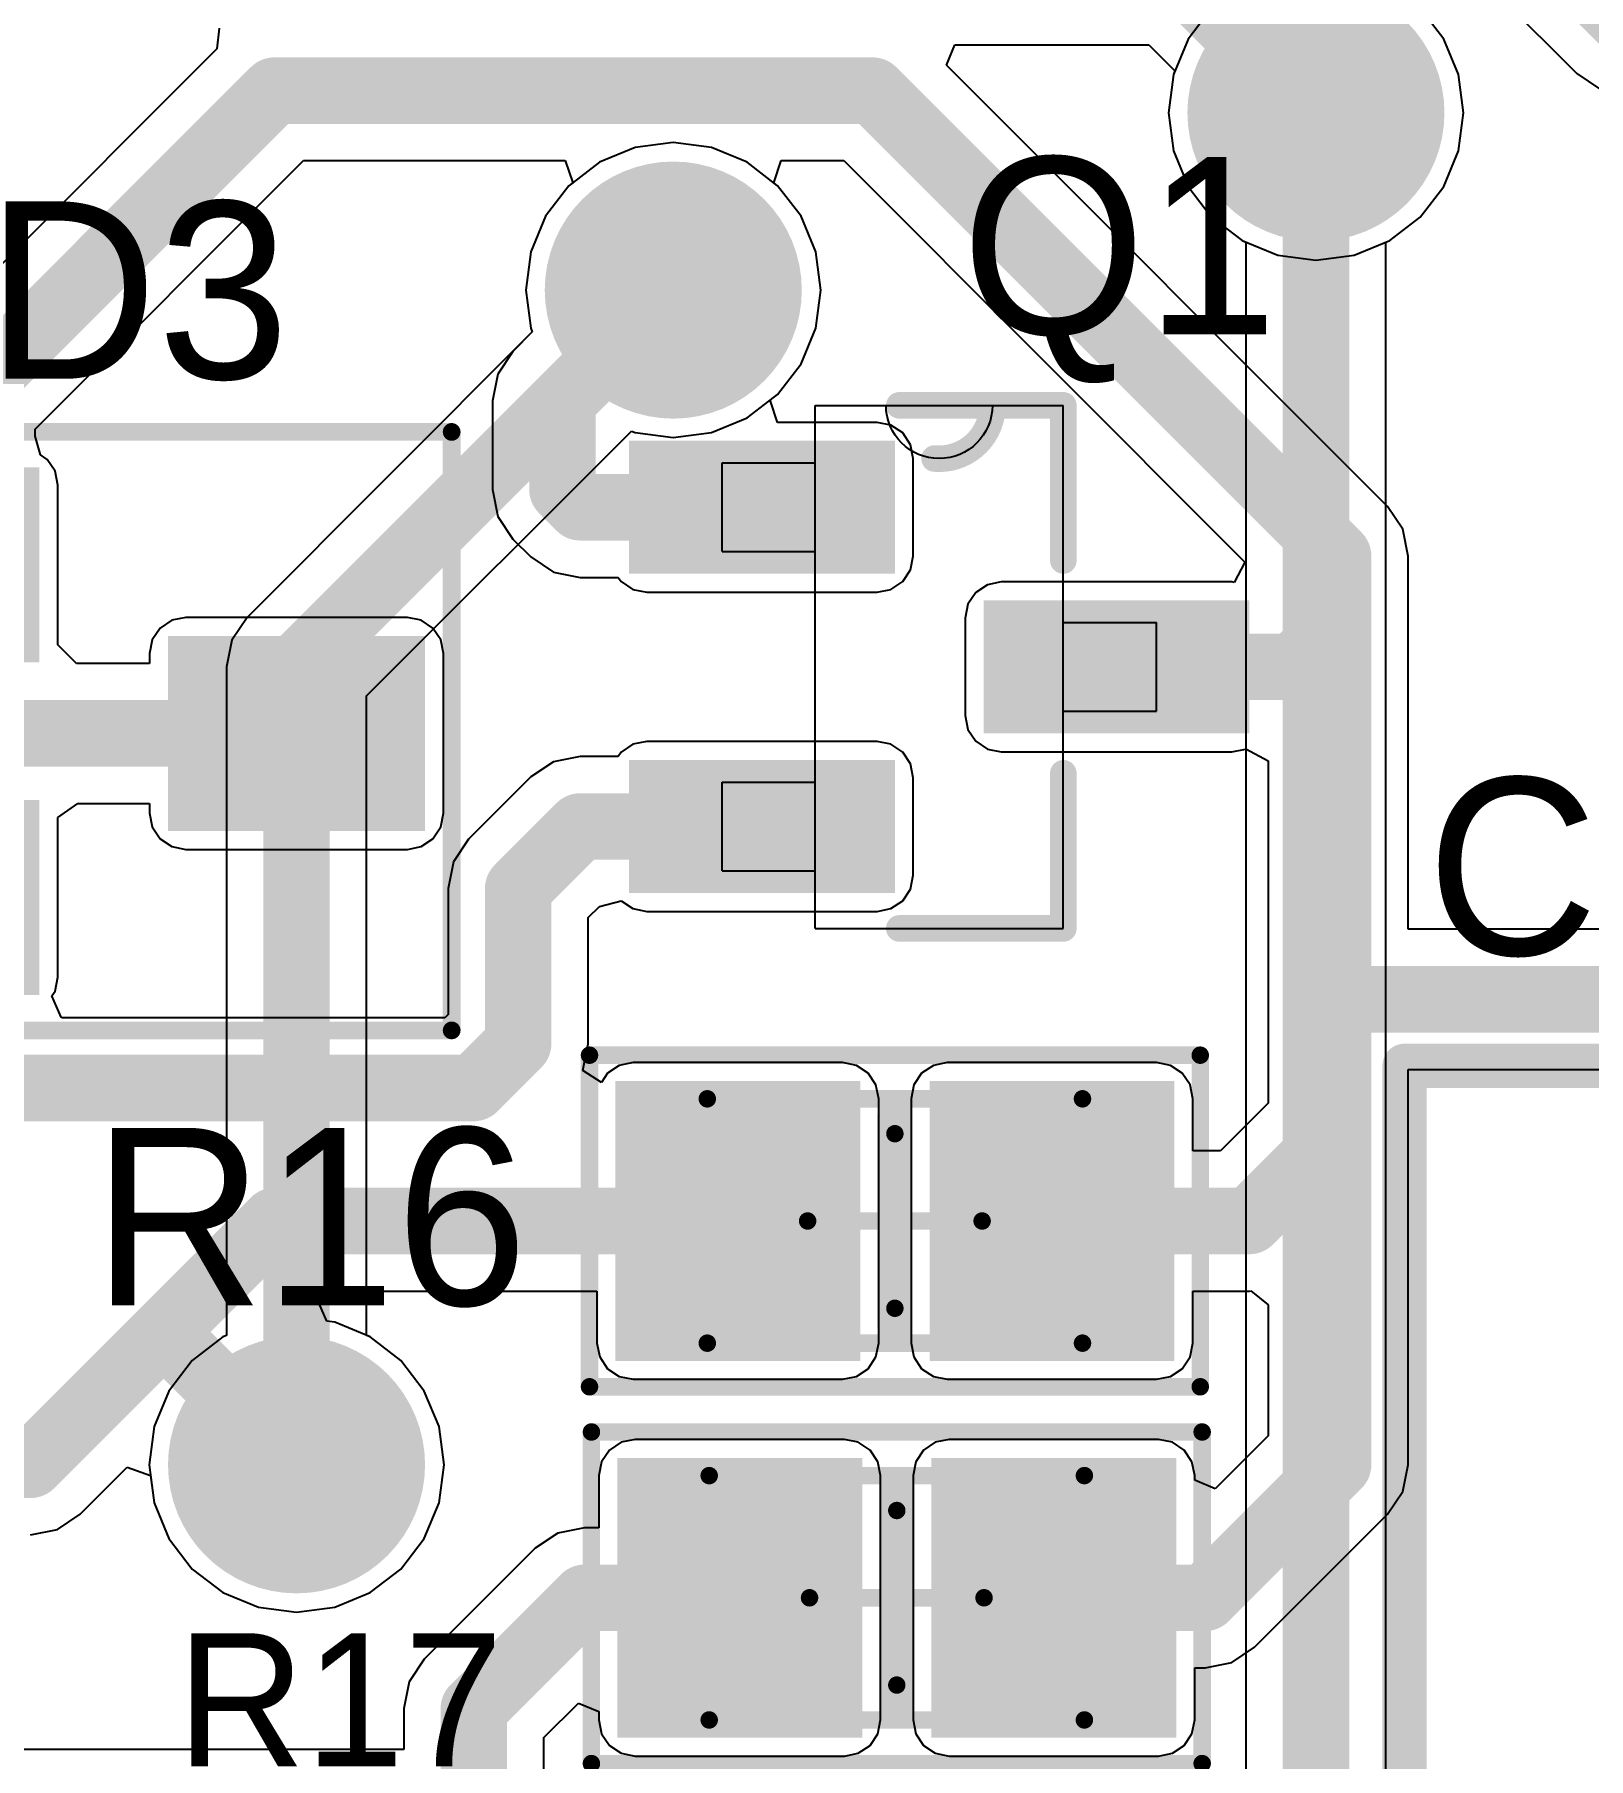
# Model space of a CAD drawing. Header units: millimetres. Extents: x 0.11 to 2.34, y 0.1 to 2.58.
# Drawn here: x 1.5409 to 1.8915, y 1.2787 to 1.6677 of the extents above; entities that cross this region are included whole.
import ezdxf

# ---------------------------------------------------------------- set-up
doc = ezdxf.new("R2010")
doc.units = ezdxf.units.MM
doc.header["$MEASUREMENT"] = 0
for name, color, linetype in [('BottomLayer', 5, 'Continuous'), ('BottomSolder', 6, 'Continuous'), ('Mechanical13', 56, 'Continuous'), ('Mechanical15', 56, 'Continuous'), ('MultiLayer', 9, 'Continuous'), ('TopLayer', 1, 'Continuous'), ('TopOverlay', 2, 'Continuous'), ('TopPaste', 8, 'Continuous'), ('TopSolder', 216, 'Continuous'), ('ViaHoleLayer', 16, 'Continuous')]:
    doc.layers.add(name, color=color, linetype=linetype)

# ---------------------------------------------------------------- blocks, each defined once
blk = doc.blocks.new('SOT23_DUODIODE_6')
at = {"layer": 'TopLayer'}
for points in [[(-0.018, 0.018), (-0.018, -0.018), (0.018, 0.018), (0.018, -0.018)], [(0.055, -0.02), (0.055, -0.056), (0.105, -0.02), (0.105, -0.056)], [(-0.018, -0.057), (-0.018, -0.093), (0.018, -0.057), (0.018, -0.093)]]:
    blk.add_solid(points, dxfattribs=at)
at = {"layer": 'TopOverlay'}
for points, const_width in [([(-0.01, 0.045, 1), (-0.02, 0.045, 1)], 0.01), ([(-0.0225, 0.045, 1), (-0.0175, 0.045, 1)], 0.005), ([(-0.0125, 0.045, 1), (-0.0075, 0.045, 1)], 0.005), ([(-0.031, 0.03, 1), (-0.029, 0.03, 1)], 0.002), ([(-0.031, 0.03, 1), (-0.029, 0.03, 1)], 0.002), ([(0.114, 0.03, 1), (0.116, 0.03, 1)], 0.002), ([(0.114, 0.03, 1), (0.116, 0.03, 1)], 0.002), ([(-0.031, -0.105, 1), (-0.029, -0.105, 1)], 0.002), ([(-0.031, -0.105, 1), (-0.029, -0.105, 1)], 0.002), ([(0.114, -0.105, 1), (0.116, -0.105, 1)], 0.002), ([(0.114, -0.105, 1), (0.116, -0.105, 1)], 0.002)]:
    blk.add_lwpolyline(points, format="xyb", close=True, dxfattribs=dict(at, const_width=const_width))
at = {"layer": 'TopOverlay', "const_width": 0.004}
for points in [[(-0.03, 0.03), (-0.03, -0.105)], [(-0.03, 0.03), (0.115, 0.03)], [(0.115, -0.105), (0.115, 0.03)], [(-0.03, -0.105), (0.115, -0.105)]]:
    blk.add_lwpolyline(points, dxfattribs=at)
at = {"layer": 'TopPaste'}
for points in [[(-0.018, 0.018), (-0.018, -0.018), (0.018, 0.018), (0.018, -0.018)], [(0.055, -0.02), (0.055, -0.056), (0.105, -0.02), (0.105, -0.056)], [(-0.018, -0.057), (-0.018, -0.093), (0.018, -0.057), (0.018, -0.093)]]:
    blk.add_solid(points, dxfattribs=at)
at = {"layer": 'TopSolder'}
for points in [[(-0.022, 0.022), (-0.022, -0.022), (0.022, 0.022), (0.022, -0.022)], [(0.051, -0.016), (0.051, -0.06), (0.109, -0.016), (0.109, -0.06)], [(-0.022, -0.053), (-0.022, -0.097), (0.022, -0.053), (0.022, -0.097)]]:
    blk.add_solid(points, dxfattribs=at)
blk = doc.blocks.new('SCMR22H155PSBB0_17')
at = {"layer": 'TopOverlay', "const_width": 0.01}
for points in [[(-0.16, -0.215), (-0.16, 0.215)], [(0.6, -0.215), (-0.16, -0.215)]]:
    blk.add_lwpolyline(points, dxfattribs=at)
at = {"layer": 'TopOverlay', "const_width": 0.005}
blk.add_lwpolyline([(-0.1625, -0.215, 1), (-0.1575, -0.215, 1)], format="xyb", close=True, dxfattribs=at)
blk.add_lwpolyline([(-0.1625, -0.215, 1), (-0.1575, -0.215, 1)], format="xyb", close=True, dxfattribs=at)
blk = doc.blocks.new('PMV35EPER_26')
at = {"layer": 'Mechanical13'}
for points in [[(-0.028, 0.046), (-0.028, 0.059)], [(-0.028, 0.059), (-0.012, 0.059)], [(-0.028, 0.046), (-0.028, 0.059)], [(-0.028, 0.059), (-0.012, 0.059)], [(-0.012, 0.059), (0.012, 0.059)], [(-0.012, 0.059), (0.012, 0.059)], [(0.012, 0.059), (0.028, 0.059)], [(0.012, 0.059), (0.028, 0.059)], [(0.028, 0.01), (0.028, 0.059)], [(0.028, 0.01), (0.028, 0.059)], [(-0.049, 0.026), (-0.049, 0.046)], [(-0.049, 0.046), (-0.028, 0.046)], [(-0.049, 0.026), (-0.049, 0.046)], [(-0.049, 0.046), (-0.028, 0.046)], [(-0.028, 0.026), (-0.028, 0.046)], [(-0.028, 0.026), (-0.028, 0.046)], [(-0.049, 0.026), (-0.028, 0.026)], [(-0.049, 0.026), (-0.028, 0.026)], [(-0.028, -0.026), (-0.028, 0.026)], [(-0.028, -0.026), (-0.028, 0.026)], [(0.028, 0.01), (0.049, 0.01)], [(0.028, -0.01), (0.028, 0.01)], [(0.028, 0.01), (0.049, 0.01)], [(0.028, -0.01), (0.028, 0.01)], [(0.049, -0.01), (0.049, 0.01)], [(0.049, -0.01), (0.049, 0.01)], [(0.028, -0.01), (0.049, -0.01)], [(0.028, -0.059), (0.028, -0.01)], [(0.028, -0.01), (0.049, -0.01)], [(0.028, -0.059), (0.028, -0.01)], [(-0.049, -0.046), (-0.049, -0.026)], [(-0.049, -0.026), (-0.028, -0.026)], [(-0.049, -0.046), (-0.049, -0.026)], [(-0.049, -0.026), (-0.028, -0.026)], [(-0.028, -0.046), (-0.028, -0.026)], [(-0.028, -0.046), (-0.028, -0.026)], [(-0.049, -0.046), (-0.028, -0.046)], [(-0.049, -0.046), (-0.028, -0.046)], [(-0.028, -0.059), (-0.028, -0.046)], [(-0.028, -0.059), (-0.028, -0.046)], [(-0.028, -0.059), (0.028, -0.059)], [(-0.028, -0.059), (0.028, -0.059)]]:
    blk.add_lwpolyline(points, dxfattribs=at)
for points in [[(-0.028, 0.059, 1), (-0.028, 0.059, 1)], [(-0.028, 0.059, 1), (-0.028, 0.059, 1)], [(-0.028, 0.059, 1), (-0.028, 0.059, 1)], [(-0.028, 0.059, 1), (-0.028, 0.059, 1)], [(-0.012, 0.059, 1), (-0.012, 0.059, 1)], [(-0.012, 0.059, 1), (-0.012, 0.059, 1)], [(-0.012, 0.059, 1), (-0.012, 0.059, 1)], [(-0.012, 0.059, 1), (-0.012, 0.059, 1)], [(-0.012, 0.059, 1), (-0.012, 0.059, 1)], [(-0.012, 0.059, 1), (-0.012, 0.059, 1)], [(0.012, 0.059, 1), (0.012, 0.059, 1)], [(0.012, 0.059, 1), (0.012, 0.059, 1)], [(0.012, 0.059, 1), (0.012, 0.059, 1)], [(0.012, 0.059, 1), (0.012, 0.059, 1)], [(0.012, 0.059, 1), (0.012, 0.059, 1)], [(0.012, 0.059, 1), (0.012, 0.059, 1)], [(0.028, 0.059, 1), (0.028, 0.059, 1)], [(0.028, 0.059, 1), (0.028, 0.059, 1)], [(0.028, 0.059, 1), (0.028, 0.059, 1)], [(0.028, 0.059, 1), (0.028, 0.059, 1)], [(-0.049, 0.046, 1), (-0.049, 0.046, 1)], [(-0.049, 0.046, 1), (-0.049, 0.046, 1)], [(-0.049, 0.046, 1), (-0.049, 0.046, 1)], [(-0.049, 0.046, 1), (-0.049, 0.046, 1)], [(-0.028, 0.046, 1), (-0.028, 0.046, 1)], [(-0.028, 0.046, 1), (-0.028, 0.046, 1)], [(-0.028, 0.046, 1), (-0.028, 0.046, 1)], [(-0.028, 0.046, 1), (-0.028, 0.046, 1)], [(-0.028, 0.046, 1), (-0.028, 0.046, 1)], [(-0.028, 0.046, 1), (-0.028, 0.046, 1)], [(-0.049, 0.026, 1), (-0.049, 0.026, 1)], [(-0.049, 0.026, 1), (-0.049, 0.026, 1)], [(-0.049, 0.026, 1), (-0.049, 0.026, 1)], [(-0.049, 0.026, 1), (-0.049, 0.026, 1)], [(-0.028, 0.026, 1), (-0.028, 0.026, 1)], [(-0.028, 0.026, 1), (-0.028, 0.026, 1)], [(-0.028, 0.026, 1), (-0.028, 0.026, 1)], [(-0.028, 0.026, 1), (-0.028, 0.026, 1)], [(-0.028, 0.026, 1), (-0.028, 0.026, 1)], [(-0.028, 0.026, 1), (-0.028, 0.026, 1)], [(0.028, 0.01, 1), (0.028, 0.01, 1)], [(0.028, 0.01, 1), (0.028, 0.01, 1)], [(0.028, 0.01, 1), (0.028, 0.01, 1)], [(0.028, 0.01, 1), (0.028, 0.01, 1)], [(0.028, 0.01, 1), (0.028, 0.01, 1)], [(0.028, 0.01, 1), (0.028, 0.01, 1)], [(0.049, 0.01, 1), (0.049, 0.01, 1)], [(0.049, 0.01, 1), (0.049, 0.01, 1)], [(0.049, 0.01, 1), (0.049, 0.01, 1)], [(0.049, 0.01, 1), (0.049, 0.01, 1)], [(0.028, -0.01, 1), (0.028, -0.01, 1)], [(0.028, -0.01, 1), (0.028, -0.01, 1)], [(0.028, -0.01, 1), (0.028, -0.01, 1)], [(0.028, -0.01, 1), (0.028, -0.01, 1)], [(0.028, -0.01, 1), (0.028, -0.01, 1)], [(0.028, -0.01, 1), (0.028, -0.01, 1)], [(0.049, -0.01, 1), (0.049, -0.01, 1)], [(0.049, -0.01, 1), (0.049, -0.01, 1)], [(0.049, -0.01, 1), (0.049, -0.01, 1)], [(0.049, -0.01, 1), (0.049, -0.01, 1)], [(-0.049, -0.026, 1), (-0.049, -0.026, 1)], [(-0.049, -0.026, 1), (-0.049, -0.026, 1)], [(-0.049, -0.026, 1), (-0.049, -0.026, 1)], [(-0.049, -0.026, 1), (-0.049, -0.026, 1)], [(-0.028, -0.026, 1), (-0.028, -0.026, 1)], [(-0.028, -0.026, 1), (-0.028, -0.026, 1)], [(-0.028, -0.026, 1), (-0.028, -0.026, 1)], [(-0.028, -0.026, 1), (-0.028, -0.026, 1)], [(-0.028, -0.026, 1), (-0.028, -0.026, 1)], [(-0.028, -0.026, 1), (-0.028, -0.026, 1)], [(-0.049, -0.046, 1), (-0.049, -0.046, 1)], [(-0.049, -0.046, 1), (-0.049, -0.046, 1)], [(-0.049, -0.046, 1), (-0.049, -0.046, 1)], [(-0.049, -0.046, 1), (-0.049, -0.046, 1)], [(-0.028, -0.046, 1), (-0.028, -0.046, 1)], [(-0.028, -0.046, 1), (-0.028, -0.046, 1)], [(-0.028, -0.046, 1), (-0.028, -0.046, 1)], [(-0.028, -0.046, 1), (-0.028, -0.046, 1)], [(-0.028, -0.046, 1), (-0.028, -0.046, 1)], [(-0.028, -0.046, 1), (-0.028, -0.046, 1)], [(-0.028, -0.059, 1), (-0.028, -0.059, 1)], [(-0.028, -0.059, 1), (-0.028, -0.059, 1)], [(-0.028, -0.059, 1), (-0.028, -0.059, 1)], [(-0.028, -0.059, 1), (-0.028, -0.059, 1)], [(0.028, -0.059, 1), (0.028, -0.059, 1)], [(0.028, -0.059, 1), (0.028, -0.059, 1)], [(0.028, -0.059, 1), (0.028, -0.059, 1)], [(0.028, -0.059, 1), (0.028, -0.059, 1)]]:
    blk.add_lwpolyline(points, format="xyb", close=True, dxfattribs=at)
blk.add_lwpolyline([(0.012, 0.059, -1), (-0.012, 0.059)], format="xyb", dxfattribs=at)
blk.add_lwpolyline([(0.012, 0.059, -1), (-0.012, 0.059)], format="xyb", dxfattribs=at)
at = {"layer": 'TopLayer'}
for points in [[(-0.066, 0.025), (-0.014, 0.025), (-0.066, 0.047), (-0.014, 0.047)], [(0.014, -0.011), (0.066, -0.011), (0.014, 0.011), (0.066, 0.011)], [(-0.066, -0.047), (-0.014, -0.047), (-0.066, -0.025), (-0.014, -0.025)]]:
    blk.add_solid(points, dxfattribs=at)
at = {"layer": 'TopOverlay', "const_width": 0.006}
for points in [[(-0.009, 0.059), (0.012, 0.059)], [(0.012, 0.059), (0.028, 0.059)], [(0.028, 0.024), (0.028, 0.059)], [(0.028, -0.059), (0.028, -0.024)], [(-0.009, -0.059), (0.028, -0.059)]]:
    blk.add_lwpolyline(points, dxfattribs=at)
at = {"layer": 'TopOverlay', "const_width": 0.003}
for points in [[(-0.0105, 0.059, 1), (-0.0075, 0.059, 1)], [(0.0105, 0.059, 1), (0.0135, 0.059, 1)], [(0.0105, 0.059, 1), (0.0135, 0.059, 1)], [(0.0105, 0.05896, 1), (0.0135, 0.05896, 1)], [(0.0265, 0.059, 1), (0.0295, 0.059, 1)], [(0.0265, 0.059, 1), (0.0295, 0.059, 1)], [(-0.00254, 0.047, 1), (0.00046, 0.047, 1)], [(0.0265, 0.024, 1), (0.0295, 0.024, 1)], [(0.0265, -0.024, 1), (0.0295, -0.024, 1)], [(-0.0105, -0.059, 1), (-0.0075, -0.059, 1)], [(0.0265, -0.059, 1), (0.0295, -0.059, 1)], [(0.0265, -0.059, 1), (0.0295, -0.059, 1)]]:
    blk.add_lwpolyline(points, format="xyb", close=True, dxfattribs=at)
at = {"layer": 'TopOverlay', "const_width": 0.006}
blk.add_lwpolyline([(0.012, 0.05896, -0.440011), (-0.00104, 0.047)], format="xyb", dxfattribs=at)
at = {"layer": 'TopPaste'}
for points in [[(-0.066, 0.025), (-0.014, 0.025), (-0.066, 0.047), (-0.014, 0.047)], [(0.014, -0.011), (0.066, -0.011), (0.014, 0.011), (0.066, 0.011)], [(-0.066, -0.047), (-0.014, -0.047), (-0.066, -0.025), (-0.014, -0.025)]]:
    blk.add_solid(points, dxfattribs=at)
at = {"layer": 'TopSolder'}
for points in [[(-0.07, 0.021), (-0.01, 0.021), (-0.07, 0.051), (-0.01, 0.051)], [(0.01, -0.015), (0.07, -0.015), (0.01, 0.015), (0.07, 0.015)], [(-0.07, -0.051), (-0.01, -0.051), (-0.07, -0.021), (-0.01, -0.021)]]:
    blk.add_solid(points, dxfattribs=at)
blk = doc.blocks.new('6_0805_N_33')
at = {"layer": 'Mechanical13', "const_width": 0.00394}
for points in [[(-0.04232, -0.02756), (-0.04232, 0.02756)], [(-0.04232, 0.02756), (0.04232, 0.02756)], [(0.04232, -0.02756), (0.04232, 0.02756)], [(-0.04232, -0.02756), (0.04232, -0.02756)]]:
    blk.add_lwpolyline(points, dxfattribs=at)
at = {"layer": 'Mechanical13', "const_width": 0.00197}
for points in [[(-0.04331, 0.02756, 1), (-0.04134, 0.02756, 1)], [(-0.04331, 0.02756, 1), (-0.04134, 0.02756, 1)], [(0.04134, 0.02756, 1), (0.04331, 0.02756, 1)], [(0.04134, 0.02756, 1), (0.04331, 0.02756, 1)], [(-0.04331, -0.02756, 1), (-0.04134, -0.02756, 1)], [(-0.04331, -0.02756, 1), (-0.04134, -0.02756, 1)], [(0.04134, -0.02756, 1), (0.04331, -0.02756, 1)], [(0.04134, -0.02756, 1), (0.04331, -0.02756, 1)]]:
    blk.add_lwpolyline(points, format="xyb", close=True, dxfattribs=at)
at = {"layer": 'Mechanical15', "const_width": 0.00394}
for points in [[(-0.0689, -0.0374), (-0.0689, 0.0374)], [(-0.0689, 0.0374), (0.0689, 0.0374)], [(0.0689, -0.0374), (0.0689, 0.0374)], [(0, -0.01969), (0, 0.01969)], [(-0.01969, 0), (0.01969, 0)], [(-0.0689, -0.0374), (0.0689, -0.0374)]]:
    blk.add_lwpolyline(points, dxfattribs=at)
at = {"layer": 'Mechanical15', "const_width": 0.00197}
for points in [[(-0.06988, 0.0374, 1), (-0.06791, 0.0374, 1)], [(-0.06988, 0.0374, 1), (-0.06791, 0.0374, 1)], [(0.06791, 0.0374, 1), (0.06988, 0.0374, 1)], [(0.06791, 0.0374, 1), (0.06988, 0.0374, 1)], [(-0.00098, 0.01969, 1), (0.00098, 0.01969, 1)], [(-0.02067, 0, 1), (-0.0187, 0, 1)], [(0.0187, 0, 1), (0.02067, 0, 1)], [(-0.00098, -0.01969, 1), (0.00098, -0.01969, 1)], [(-0.06988, -0.0374, 1), (-0.06791, -0.0374, 1)], [(-0.06988, -0.0374, 1), (-0.06791, -0.0374, 1)], [(0.06791, -0.0374, 1), (0.06988, -0.0374, 1)], [(0.06791, -0.0374, 1), (0.06988, -0.0374, 1)]]:
    blk.add_lwpolyline(points, format="xyb", close=True, dxfattribs=at)
at = {"layer": 'TopLayer'}
for points in [[(-0.01181, -0.02756), (-0.01181, 0.02756), (-0.05906, -0.02756), (-0.05906, 0.02756)], [(0.05906, -0.02756), (0.05906, 0.02756), (0.01181, -0.02756), (0.01181, 0.02756)]]:
    blk.add_solid(points, dxfattribs=at)
at = {"layer": 'TopOverlay', "const_width": 0.00787}
blk.add_lwpolyline([(0, -0.02362), (0, 0.02362)], dxfattribs=at)
at = {"layer": 'TopOverlay', "const_width": 0.00394}
for points in [[(-0.00197, 0.02362, 1), (0.00197, 0.02362, 1)], [(-0.00197, -0.02362, 1), (0.00197, -0.02362, 1)]]:
    blk.add_lwpolyline(points, format="xyb", close=True, dxfattribs=at)
at = {"layer": 'TopPaste'}
for points in [[(-0.01181, -0.02756), (-0.01181, 0.02756), (-0.05906, -0.02756), (-0.05906, 0.02756)], [(0.05906, -0.02756), (0.05906, 0.02756), (0.01181, -0.02756), (0.01181, 0.02756)]]:
    blk.add_solid(points, dxfattribs=at)
at = {"layer": 'TopSolder'}
for points in [[(-0.00781, -0.03156), (-0.00781, 0.03156), (-0.06305, -0.03156), (-0.06305, 0.03156)], [(0.06306, -0.03156), (0.06306, 0.03156), (0.00781, -0.03156), (0.00781, 0.03156)]]:
    blk.add_solid(points, dxfattribs=at)
blk = doc.blocks.new('6_0805_N_34')
at = {"layer": 'Mechanical13', "const_width": 0.00394}
for points in [[(-0.04232, 0.02756), (-0.04232, -0.02756)], [(0.04232, 0.02756), (-0.04232, 0.02756)], [(0.04232, 0.02756), (0.04232, -0.02756)], [(0.04232, -0.02756), (-0.04232, -0.02756)]]:
    blk.add_lwpolyline(points, dxfattribs=at)
at = {"layer": 'Mechanical13', "const_width": 0.00197}
for points in [[(-0.04331, 0.02756, 1), (-0.04134, 0.02756, 1)], [(-0.04331, 0.02756, 1), (-0.04134, 0.02756, 1)], [(0.04134, 0.02756, 1), (0.04331, 0.02756, 1)], [(0.04134, 0.02756, 1), (0.04331, 0.02756, 1)], [(-0.04331, -0.02756, 1), (-0.04134, -0.02756, 1)], [(-0.04331, -0.02756, 1), (-0.04134, -0.02756, 1)], [(0.04134, -0.02756, 1), (0.04331, -0.02756, 1)], [(0.04134, -0.02756, 1), (0.04331, -0.02756, 1)]]:
    blk.add_lwpolyline(points, format="xyb", close=True, dxfattribs=at)
at = {"layer": 'Mechanical15', "const_width": 0.00394}
for points in [[(-0.0689, 0.0374), (-0.0689, -0.0374)], [(0.0689, 0.0374), (-0.0689, 0.0374)], [(0.0689, 0.0374), (0.0689, -0.0374)], [(0, 0.01969), (0, -0.01969)], [(0.01969, 0), (-0.01969, 0)], [(0.0689, -0.0374), (-0.0689, -0.0374)]]:
    blk.add_lwpolyline(points, dxfattribs=at)
at = {"layer": 'Mechanical15', "const_width": 0.00197}
for points in [[(-0.06988, 0.0374, 1), (-0.06791, 0.0374, 1)], [(-0.06988, 0.0374, 1), (-0.06791, 0.0374, 1)], [(0.06791, 0.0374, 1), (0.06988, 0.0374, 1)], [(0.06791, 0.0374, 1), (0.06988, 0.0374, 1)], [(-0.00098, 0.01969, 1), (0.00098, 0.01969, 1)], [(-0.02067, 0, 1), (-0.0187, 0, 1)], [(0.0187, 0, 1), (0.02067, 0, 1)], [(-0.00098, -0.01969, 1), (0.00098, -0.01969, 1)], [(-0.06988, -0.0374, 1), (-0.06791, -0.0374, 1)], [(-0.06988, -0.0374, 1), (-0.06791, -0.0374, 1)], [(0.06791, -0.0374, 1), (0.06988, -0.0374, 1)], [(0.06791, -0.0374, 1), (0.06988, -0.0374, 1)]]:
    blk.add_lwpolyline(points, format="xyb", close=True, dxfattribs=at)
at = {"layer": 'TopLayer'}
for points in [[(-0.01181, -0.02756), (-0.01181, 0.02756), (-0.05906, -0.02756), (-0.05906, 0.02756)], [(0.05906, -0.02756), (0.05906, 0.02756), (0.01181, -0.02756), (0.01181, 0.02756)]]:
    blk.add_solid(points, dxfattribs=at)
at = {"layer": 'TopOverlay', "const_width": 0.00787}
blk.add_lwpolyline([(0, 0.02362), (0, -0.02362)], dxfattribs=at)
at = {"layer": 'TopOverlay', "const_width": 0.00394}
for points in [[(-0.00197, 0.02362, 1), (0.00197, 0.02362, 1)], [(-0.00197, -0.02362, 1), (0.00197, -0.02362, 1)]]:
    blk.add_lwpolyline(points, format="xyb", close=True, dxfattribs=at)
at = {"layer": 'TopPaste'}
for points in [[(-0.01181, -0.02756), (-0.01181, 0.02756), (-0.05906, -0.02756), (-0.05906, 0.02756)], [(0.05906, -0.02756), (0.05906, 0.02756), (0.01181, -0.02756), (0.01181, 0.02756)]]:
    blk.add_solid(points, dxfattribs=at)
at = {"layer": 'TopSolder'}
for points in [[(-0.00781, -0.03156), (-0.00781, 0.03156), (-0.06305, -0.03156), (-0.06305, 0.03156)], [(0.06306, -0.03156), (0.06306, 0.03156), (0.00781, -0.03156), (0.00781, 0.03156)]]:
    blk.add_solid(points, dxfattribs=at)

msp = doc.modelspace()

# ---------------------------------------------------------------- linework, layer by layer
at = {"layer": 'BottomLayer'}
for p, q in [((1.80646, 1.67354), (1.80117, 1.66664)), ((1.85883, 1.66664), (1.85354, 1.67354)), ((1.80117, 1.66664), (1.79785, 1.65861)), ((1.86215, 1.65861), (1.85883, 1.66664)), ((1.79785, 1.65861), (1.79672, 1.65)), ((1.86328, 1.65), (1.86215, 1.65861)), ((1.79672, 1.65), (1.79785, 1.64139)), ((1.86215, 1.64139), (1.86328, 1.65)), ((1.67639, 1.64215), (1.66836, 1.63883)), ((1.685, 1.64328), (1.67639, 1.64215)), ((1.69361, 1.64215), (1.685, 1.64328)), ((1.70164, 1.63883), (1.69361, 1.64215)), ((1.79785, 1.64139), (1.80117, 1.63336)), ((1.85883, 1.63336), (1.86215, 1.64139)), ((1.66836, 1.63883), (1.66146, 1.63354)), ((1.70854, 1.63354), (1.70164, 1.63883)), ((1.66146, 1.63354), (1.65617, 1.62664)), ((1.71383, 1.62664), (1.70854, 1.63354)), ((1.80117, 1.63336), (1.80646, 1.62646)), ((1.85354, 1.62646), (1.85883, 1.63336)), ((1.65617, 1.62664), (1.65285, 1.61861)), ((1.71715, 1.61861), (1.71383, 1.62664)), ((1.80646, 1.62646), (1.81336, 1.62117)), ((1.84664, 1.62117), (1.85354, 1.62646)), ((1.65285, 1.61861), (1.65172, 1.61)), ((1.71828, 1.61), (1.71715, 1.61861)), ((1.81336, 1.62117), (1.8142, 1.62083)), ((1.8142, 1.62083), (1.8142, 1.18155)), ((1.8458, 1.62083), (1.84664, 1.62117)), ((1.8458, 1.175), (1.8458, 1.62083)), ((1.65172, 1.61), (1.65285, 1.60139)), ((1.71715, 1.60139), (1.71828, 1.61)), ((1.6532, 1.60055), (1.58883, 1.53617)), ((1.65285, 1.60139), (1.6532, 1.60055)), ((1.71383, 1.59336), (1.71715, 1.60139)), ((1.70854, 1.58646), (1.71383, 1.59336)), ((1.70164, 1.58117), (1.70854, 1.58646)), ((1.69361, 1.57785), (1.70164, 1.58117)), ((1.6158, 1.51845), (1.67555, 1.5782)), ((1.67555, 1.5782), (1.67639, 1.57785)), ((1.67639, 1.57785), (1.685, 1.57672)), ((1.685, 1.57672), (1.69361, 1.57785)), ((1.58883, 1.53617), (1.5854, 1.53105)), ((1.5854, 1.53105), (1.5842, 1.525)), ((1.5842, 1.525), (1.5842, 1.37417)), ((1.6158, 1.37417), (1.6158, 1.51845)), ((1.58336, 1.37383), (1.57646, 1.36854)), ((1.5842, 1.37417), (1.58336, 1.37383)), ((1.61664, 1.37383), (1.6158, 1.37417)), ((1.62354, 1.36854), (1.61664, 1.37383)), ((1.57646, 1.36854), (1.57117, 1.36164)), ((1.62883, 1.36164), (1.62354, 1.36854)), ((1.57117, 1.36164), (1.56785, 1.35361)), ((1.63215, 1.35361), (1.62883, 1.36164)), ((1.56785, 1.35361), (1.56672, 1.345)), ((1.63328, 1.345), (1.63215, 1.35361)), ((1.56672, 1.345), (1.56785, 1.33639)), ((1.63215, 1.33639), (1.63328, 1.345)), ((1.56785, 1.33639), (1.57117, 1.32836)), ((1.62883, 1.32836), (1.63215, 1.33639)), ((1.57117, 1.32836), (1.57646, 1.32146)), ((1.62354, 1.32146), (1.62883, 1.32836)), ((1.57646, 1.32146), (1.58336, 1.31617)), ((1.61664, 1.31617), (1.62354, 1.32146)), ((1.58336, 1.31617), (1.59139, 1.31285)), ((1.60861, 1.31285), (1.61664, 1.31617)), ((1.59139, 1.31285), (1.6, 1.31172)), ((1.6, 1.31172), (1.60861, 1.31285))]:
    msp.add_line(p, q, dxfattribs=at)
for points, const_width in [([(1.8175, 1.65, 1), (1.8425, 1.65, 1)], 0.025), ([(1.82575, 1.6505, 1), (1.83325, 1.6505, 1)], 0.0075), ([(1.82625, 1.65, 1), (1.83375, 1.65, 1)], 0.0075), ([(1.82625, 1.65, 1), (1.83375, 1.65, 1)], 0.0075), ([(1.6725, 1.61, 1), (1.6975, 1.61, 1)], 0.025), ([(1.68125, 1.61, 1), (1.68875, 1.61, 1)], 0.0075), ([(1.59625, 1.525, 1), (1.60375, 1.525, 1)], 0.0075), ([(1.59625, 1.525, 1), (1.60375, 1.525, 1)], 0.0075), ([(1.5875, 1.345, 1), (1.6125, 1.345, 1)], 0.025), ([(1.59625, 1.345, 1), (1.60375, 1.345, 1)], 0.0075)]:
    msp.add_lwpolyline(points, format="xyb", close=True, dxfattribs=dict(at, const_width=const_width))
at = {"layer": 'BottomLayer', "const_width": 0.015}
for points in [[(1.8295, 1.6505), (1.83, 1.65)], [(1.83, 1.175), (1.83, 1.65)], [(1.6, 1.525), (1.685, 1.61)], [(1.6, 1.345), (1.6, 1.525)]]:
    msp.add_lwpolyline(points, dxfattribs=at)
at = {"layer": 'BottomSolder', "const_width": 0.029}
for points in [[(1.8155, 1.65, 1), (1.8445, 1.65, 1)], [(1.6705, 1.61, 1), (1.6995, 1.61, 1)], [(1.5855, 1.345, 1), (1.6145, 1.345, 1)]]:
    msp.add_lwpolyline(points, format="xyb", close=True, dxfattribs=at)
at = {"layer": 'MultiLayer', "const_width": 0.025}
for points in [[(1.8175, 1.65, 1), (1.8425, 1.65, 1)], [(1.6725, 1.61, 1), (1.6975, 1.61, 1)], [(1.5875, 1.345, 1), (1.6125, 1.345, 1)]]:
    msp.add_lwpolyline(points, format="xyb", close=True, dxfattribs=at)
at = {"layer": 'TopLayer'}
for p, q in [((1.85883, 1.66664), (1.85354, 1.67354)), ((1.87183, 1.67583), (1.88883, 1.65883)), ((1.58258, 1.66905), (1.58204, 1.66439)), ((1.74664, 1.66071), (1.74855, 1.66533)), ((1.74855, 1.66533), (1.79232, 1.66533)), ((1.79232, 1.66533), (1.7982, 1.65945)), ((1.86215, 1.65861), (1.85883, 1.66664)), ((1.58204, 1.66439), (1.50883, 1.59117)), ((1.84617, 1.56117), (1.74664, 1.66071)), ((1.79785, 1.65861), (1.79672, 1.65)), ((1.7982, 1.65945), (1.79785, 1.65861)), ((1.86328, 1.65), (1.86215, 1.65861)), ((1.88883, 1.65883), (1.89395, 1.6554)), ((1.79672, 1.65), (1.79785, 1.64139)), ((1.86215, 1.64139), (1.86328, 1.65)), ((1.79785, 1.64139), (1.80117, 1.63336)), ((1.85883, 1.63336), (1.86215, 1.64139)), ((1.54101, 1.57866), (1.60155, 1.6392)), ((1.60155, 1.6392), (1.66063, 1.6392)), ((1.66063, 1.6392), (1.66232, 1.6342)), ((1.70768, 1.6342), (1.70937, 1.6392)), ((1.70937, 1.6392), (1.72345, 1.6392)), ((1.72345, 1.6392), (1.81399, 1.54866)), ((1.66146, 1.63354), (1.65617, 1.62664)), ((1.66232, 1.6342), (1.66146, 1.63354)), ((1.70854, 1.63354), (1.70768, 1.6342)), ((1.71383, 1.62664), (1.70854, 1.63354)), ((1.80117, 1.63336), (1.80646, 1.62646)), ((1.85354, 1.62646), (1.85883, 1.63336)), ((1.65617, 1.62664), (1.65285, 1.61861)), ((1.71715, 1.61861), (1.71383, 1.62664)), ((1.80646, 1.62646), (1.81336, 1.62117)), ((1.84664, 1.62117), (1.85354, 1.62646)), ((1.65285, 1.61861), (1.65172, 1.61)), ((1.71828, 1.61), (1.71715, 1.61861)), ((1.81336, 1.62117), (1.82139, 1.61785)), ((1.83861, 1.61785), (1.84664, 1.62117)), ((1.82139, 1.61785), (1.83, 1.61672)), ((1.83, 1.61672), (1.83861, 1.61785)), ((1.65172, 1.61), (1.65285, 1.60139)), ((1.71715, 1.60139), (1.71828, 1.61)), ((1.6532, 1.60055), (1.64883, 1.59617)), ((1.65285, 1.60139), (1.6532, 1.60055)), ((1.71383, 1.59336), (1.71715, 1.60139)), ((1.64883, 1.59617), (1.6454, 1.59105)), ((1.6454, 1.59105), (1.6442, 1.585)), ((1.70854, 1.58646), (1.71383, 1.59336)), ((1.6442, 1.585), (1.6442, 1.565)), ((1.70683, 1.58516), (1.70854, 1.58646)), ((1.70853, 1.58016), (1.70683, 1.58516)), ((1.731, 1.58016), (1.70853, 1.58016)), ((1.73412, 1.57954), (1.731, 1.58016)), ((1.73677, 1.57777), (1.73412, 1.57954)), ((1.54104, 1.57704), (1.54101, 1.57866)), ((1.54222, 1.5728), (1.54104, 1.57704)), ((1.73854, 1.57512), (1.73677, 1.57777)), ((1.54377, 1.57177), (1.54222, 1.5728)), ((1.54554, 1.56912), (1.54377, 1.57177)), ((1.73916, 1.572), (1.73854, 1.57512)), ((1.73916, 1.55), (1.73916, 1.572)), ((1.54616, 1.566), (1.54554, 1.56912)), ((1.54616, 1.53), (1.54616, 1.566)), ((1.6442, 1.565), (1.6454, 1.55895)), ((1.8496, 1.55605), (1.84617, 1.56117)), ((1.6454, 1.55895), (1.64883, 1.55383)), ((1.8508, 1.55), (1.8496, 1.55605)), ((1.64883, 1.55383), (1.65283, 1.54983)), ((1.65283, 1.54983), (1.65795, 1.5464)), ((1.73854, 1.54688), (1.73916, 1.55)), ((1.81399, 1.54866), (1.81153, 1.54405)), ((1.8508, 1.535), (1.8508, 1.55)), ((1.65795, 1.5464), (1.664, 1.5452)), ((1.664, 1.5452), (1.67259, 1.5452)), ((1.67259, 1.5452), (1.67323, 1.54423)), ((1.67323, 1.54423), (1.67588, 1.54246)), ((1.73412, 1.54246), (1.73677, 1.54423)), ((1.73677, 1.54423), (1.73854, 1.54688)), ((1.759, 1.54416), (1.75588, 1.54354)), ((1.811, 1.54416), (1.759, 1.54416)), ((1.81153, 1.54405), (1.811, 1.54416)), ((1.67588, 1.54246), (1.679, 1.54184)), ((1.679, 1.54184), (1.731, 1.54184)), ((1.731, 1.54184), (1.73412, 1.54246)), ((1.75323, 1.54177), (1.75146, 1.53912)), ((1.75588, 1.54354), (1.75323, 1.54177)), ((1.75146, 1.53912), (1.75084, 1.536)), ((1.56923, 1.53377), (1.56746, 1.53112)), ((1.57188, 1.53554), (1.56923, 1.53377)), ((1.575, 1.53616), (1.57188, 1.53554)), ((1.625, 1.53616), (1.575, 1.53616)), ((1.62812, 1.53554), (1.625, 1.53616)), ((1.63077, 1.53377), (1.62812, 1.53554)), ((1.63254, 1.53112), (1.63077, 1.53377)), ((1.75084, 1.536), (1.75084, 1.514)), ((1.8508, 1.4658), (1.8508, 1.535)), ((1.55037, 1.5258), (1.54616, 1.53)), ((1.56746, 1.53112), (1.56684, 1.528)), ((1.63316, 1.528), (1.63254, 1.53112)), ((1.56684, 1.5258), (1.55037, 1.5258)), ((1.56684, 1.528), (1.56684, 1.5258)), ((1.63316, 1.492), (1.63316, 1.528)), ((1.75084, 1.514), (1.75146, 1.51088)), ((1.75146, 1.51088), (1.75323, 1.50823)), ((1.67323, 1.50577), (1.67259, 1.5048)), ((1.67588, 1.50754), (1.67323, 1.50577)), ((1.679, 1.50816), (1.67588, 1.50754)), ((1.731, 1.50816), (1.679, 1.50816)), ((1.73412, 1.50754), (1.731, 1.50816)), ((1.73677, 1.50577), (1.73412, 1.50754)), ((1.73854, 1.50312), (1.73677, 1.50577)), ((1.75323, 1.50823), (1.75588, 1.50646)), ((1.75588, 1.50646), (1.759, 1.50584)), ((1.759, 1.50584), (1.811, 1.50584)), ((1.811, 1.50584), (1.81412, 1.50646)), ((1.81412, 1.50646), (1.8142, 1.50651)), ((1.8142, 1.50651), (1.8192, 1.50384)), ((1.65795, 1.5036), (1.65283, 1.50017)), ((1.664, 1.5048), (1.65795, 1.5036)), ((1.67259, 1.5048), (1.664, 1.5048)), ((1.73916, 1.5), (1.73854, 1.50312)), ((1.8192, 1.50384), (1.8192, 1.45)), ((1.65283, 1.50017), (1.63883, 1.48617)), ((1.73916, 1.478), (1.73916, 1.5)), ((1.54616, 1.491), (1.55062, 1.4942)), ((1.55062, 1.4942), (1.56684, 1.4942)), ((1.56684, 1.4942), (1.56684, 1.492)), ((1.54616, 1.455), (1.54616, 1.491)), ((1.56684, 1.492), (1.56746, 1.48888)), ((1.63254, 1.48888), (1.63316, 1.492)), ((1.56746, 1.48888), (1.56923, 1.48623)), ((1.56923, 1.48623), (1.57188, 1.48446)), ((1.62812, 1.48446), (1.63077, 1.48623)), ((1.63077, 1.48623), (1.63254, 1.48888)), ((1.63883, 1.48617), (1.6354, 1.48105)), ((1.57188, 1.48446), (1.575, 1.48384)), ((1.575, 1.48384), (1.625, 1.48384)), ((1.625, 1.48384), (1.62812, 1.48446)), ((1.6354, 1.48105), (1.6342, 1.475)), ((1.73854, 1.47488), (1.73916, 1.478)), ((1.6342, 1.475), (1.6342, 1.44655)), ((1.73677, 1.47223), (1.73854, 1.47488)), ((1.6658, 1.46845), (1.66832, 1.47097)), ((1.66832, 1.47097), (1.67323, 1.47223)), ((1.67323, 1.47223), (1.67588, 1.47046)), ((1.67588, 1.47046), (1.679, 1.46984)), ((1.731, 1.46984), (1.73412, 1.47046)), ((1.73412, 1.47046), (1.73677, 1.47223)), ((1.6658, 1.44), (1.6658, 1.46845)), ((1.679, 1.46984), (1.731, 1.46984)), ((2.11345, 1.4658), (1.8508, 1.4658)), ((1.54554, 1.45188), (1.54616, 1.455)), ((1.54482, 1.4508), (1.54554, 1.45188)), ((1.54689, 1.44596), (1.54482, 1.4508)), ((1.8192, 1.45), (1.8192, 1.42655)), ((1.54703, 1.4458), (1.54689, 1.44596)), ((1.63345, 1.4458), (1.54703, 1.4458)), ((1.6342, 1.44655), (1.63345, 1.4458)), ((1.6646, 1.43395), (1.6658, 1.44)), ((1.67595, 1.43572), (1.67282, 1.43509)), ((1.72319, 1.43572), (1.67595, 1.43572)), ((1.72631, 1.43509), (1.72319, 1.43572)), ((1.74681, 1.43572), (1.74369, 1.43509)), ((1.79406, 1.43572), (1.74681, 1.43572)), ((1.79718, 1.43509), (1.79406, 1.43572)), ((1.66877, 1.43121), (1.6646, 1.43395)), ((1.67018, 1.43333), (1.66877, 1.43121)), ((1.67282, 1.43509), (1.67018, 1.43333)), ((1.72896, 1.43333), (1.72631, 1.43509)), ((1.73072, 1.43068), (1.72896, 1.43333)), ((1.74104, 1.43333), (1.73928, 1.43068)), ((1.74369, 1.43509), (1.74104, 1.43333)), ((1.79982, 1.43333), (1.79718, 1.43509)), ((1.80159, 1.43068), (1.79982, 1.43333)), ((1.8508, 1.42), (1.8508, 1.4342)), ((1.8508, 1.4342), (2.0492, 1.4342)), ((1.73135, 1.42756), (1.73072, 1.43068)), ((1.73135, 1.37244), (1.73135, 1.42756)), ((1.73928, 1.43068), (1.73865, 1.42756)), ((1.73865, 1.42756), (1.73865, 1.37244)), ((1.80221, 1.42756), (1.80159, 1.43068)), ((1.80221, 1.4158), (1.80221, 1.42756)), ((1.8192, 1.42655), (1.80845, 1.4158)), ((1.8508, 1.345), (1.8508, 1.42)), ((1.80845, 1.4158), (1.80221, 1.4158)), ((1.60449, 1.38274), (1.60552, 1.3842)), ((1.60682, 1.37739), (1.60449, 1.38274)), ((1.60552, 1.3842), (1.66779, 1.3842)), ((1.66779, 1.3842), (1.66779, 1.37244)), ((1.80221, 1.37244), (1.80221, 1.3842)), ((1.80221, 1.3842), (1.815, 1.3842)), ((1.815, 1.3842), (1.81533, 1.38426)), ((1.81533, 1.38426), (1.8192, 1.38109)), ((1.8192, 1.38109), (1.8192, 1.35155)), ((1.60861, 1.37715), (1.60682, 1.37739)), ((1.61664, 1.37383), (1.60861, 1.37715)), ((1.62354, 1.36854), (1.61664, 1.37383)), ((1.66779, 1.37244), (1.66841, 1.36932)), ((1.66841, 1.36932), (1.67018, 1.36667)), ((1.72896, 1.36667), (1.73072, 1.36932)), ((1.73072, 1.36932), (1.73135, 1.37244)), ((1.73865, 1.37244), (1.73928, 1.36932)), ((1.73928, 1.36932), (1.74104, 1.36667)), ((1.79982, 1.36667), (1.80159, 1.36932)), ((1.80159, 1.36932), (1.80221, 1.37244)), ((1.62883, 1.36164), (1.62354, 1.36854)), ((1.67018, 1.36667), (1.67282, 1.36491)), ((1.72631, 1.36491), (1.72896, 1.36667)), ((1.74104, 1.36667), (1.74369, 1.36491)), ((1.79718, 1.36491), (1.79982, 1.36667)), ((1.63215, 1.35361), (1.62883, 1.36164)), ((1.67282, 1.36491), (1.67595, 1.36428)), ((1.67595, 1.36428), (1.72319, 1.36428)), ((1.72319, 1.36428), (1.72631, 1.36491)), ((1.74369, 1.36491), (1.74681, 1.36428)), ((1.74681, 1.36428), (1.79406, 1.36428)), ((1.79406, 1.36428), (1.79718, 1.36491)), ((1.63328, 1.345), (1.63215, 1.35361)), ((1.67326, 1.35009), (1.67061, 1.34833)), ((1.67638, 1.35072), (1.67326, 1.35009)), ((1.72362, 1.35072), (1.67638, 1.35072)), ((1.72674, 1.35009), (1.72362, 1.35072)), ((1.72939, 1.34833), (1.72674, 1.35009)), ((1.74412, 1.35009), (1.74148, 1.34833)), ((1.74724, 1.35072), (1.74412, 1.35009)), ((1.79449, 1.35072), (1.74724, 1.35072)), ((1.79761, 1.35009), (1.79449, 1.35072)), ((1.80026, 1.34833), (1.79761, 1.35009)), ((1.8192, 1.35155), (1.80726, 1.33961)), ((1.66884, 1.34568), (1.66822, 1.34256)), ((1.67061, 1.34833), (1.66884, 1.34568)), ((1.73116, 1.34568), (1.72939, 1.34833)), ((1.73178, 1.34256), (1.73116, 1.34568)), ((1.73971, 1.34568), (1.73909, 1.34256)), ((1.74148, 1.34833), (1.73971, 1.34568)), ((1.80202, 1.34568), (1.80026, 1.34833)), ((1.80264, 1.34256), (1.80202, 1.34568)), ((1.55117, 1.33383), (1.56178, 1.34443)), ((1.56178, 1.34443), (1.56703, 1.34261)), ((1.56703, 1.34261), (1.56785, 1.33639)), ((1.63215, 1.33639), (1.63328, 1.345)), ((1.66822, 1.34256), (1.66822, 1.3308)), ((1.73178, 1.28744), (1.73178, 1.34256)), ((1.73909, 1.34256), (1.73909, 1.28744)), ((1.80264, 1.34153), (1.80264, 1.34256)), ((1.8496, 1.33895), (1.8508, 1.345)), ((1.80726, 1.33961), (1.80264, 1.34153)), ((1.84617, 1.33383), (1.8496, 1.33895)), ((1.56785, 1.33639), (1.57117, 1.32836)), ((1.62883, 1.32836), (1.63215, 1.33639)), ((1.54, 1.3292), (1.54605, 1.3304)), ((1.54605, 1.3304), (1.55117, 1.33383)), ((1.665, 1.3308), (1.65895, 1.3296)), ((1.66822, 1.3308), (1.665, 1.3308)), ((1.81617, 1.30383), (1.84617, 1.33383)), ((1.57117, 1.32836), (1.57646, 1.32146)), ((1.62354, 1.32146), (1.62883, 1.32836)), ((1.65895, 1.3296), (1.65383, 1.32617)), ((1.65383, 1.32617), (1.62883, 1.30117)), ((1.57646, 1.32146), (1.58336, 1.31617)), ((1.61664, 1.31617), (1.62354, 1.32146)), ((1.58336, 1.31617), (1.59139, 1.31285)), ((1.60861, 1.31285), (1.61664, 1.31617)), ((1.59139, 1.31285), (1.6, 1.31172)), ((1.6, 1.31172), (1.60861, 1.31285)), ((1.81105, 1.3004), (1.81617, 1.30383)), ((1.62883, 1.30117), (1.6254, 1.29605)), ((1.80264, 1.28744), (1.80264, 1.2992)), ((1.80264, 1.2992), (1.805, 1.2992)), ((1.805, 1.2992), (1.81105, 1.3004)), ((1.6254, 1.29605), (1.6242, 1.29)), ((1.6558, 1.28345), (1.6636, 1.29125)), ((1.6636, 1.29125), (1.66822, 1.28934)), ((1.6242, 1.29), (1.6242, 1.2808)), ((1.66822, 1.28934), (1.66822, 1.28744)), ((1.66822, 1.28744), (1.66884, 1.28432)), ((1.73116, 1.28432), (1.73178, 1.28744)), ((1.73909, 1.28744), (1.73971, 1.28432)), ((1.80202, 1.28432), (1.80264, 1.28744)), ((1.6558, 1.24655), (1.6558, 1.28345)), ((1.66884, 1.28432), (1.67061, 1.28167)), ((1.72939, 1.28167), (1.73116, 1.28432)), ((1.73971, 1.28432), (1.74148, 1.28167)), ((1.80026, 1.28167), (1.80202, 1.28432)), ((1.6242, 1.2808), (1.47975, 1.2808)), ((1.67061, 1.28167), (1.67326, 1.27991)), ((1.67326, 1.27991), (1.67638, 1.27928)), ((1.72362, 1.27928), (1.72674, 1.27991)), ((1.72674, 1.27991), (1.72939, 1.28167)), ((1.74148, 1.28167), (1.74412, 1.27991)), ((1.74412, 1.27991), (1.74724, 1.27928)), ((1.79449, 1.27928), (1.79761, 1.27991)), ((1.79761, 1.27991), (1.80026, 1.28167)), ((1.67638, 1.27928), (1.72362, 1.27928)), ((1.74724, 1.27928), (1.79449, 1.27928))]:
    msp.add_line(p, q, dxfattribs=at)
at = {"layer": 'TopLayer', "const_width": 0.015}
for points in [[(1.883, 1.687), (1.9, 1.67)], [(1.79886, 1.68114), (1.83, 1.65)], [(1.52, 1.58), (1.595, 1.655)], [(1.595, 1.655), (1.73, 1.655)], [(1.73, 1.655), (1.835, 1.55)], [(1.66, 1.585), (1.685, 1.61)], [(1.66, 1.565), (1.66, 1.585)], [(1.66, 1.565), (1.664, 1.561)], [(1.664, 1.561), (1.705, 1.561)], [(1.835, 1.535), (1.835, 1.55)], [(1.825, 1.525), (1.835, 1.535)], [(1.835, 1.45), (1.835, 1.535)], [(1.785, 1.525), (1.825, 1.525)], [(1.49, 1.51), (1.6, 1.51)], [(1.65, 1.475), (1.664, 1.489)], [(1.664, 1.489), (1.705, 1.489)], [(1.65, 1.44), (1.65, 1.475)], [(1.835, 1.45), (2.065, 1.45)], [(1.835, 1.42), (1.835, 1.45)], [(1.64, 1.43), (1.65, 1.44)], [(1.53, 1.43), (1.64, 1.43)], [(1.815, 1.4), (1.835, 1.42)], [(1.835, 1.345), (1.835, 1.42)], [(1.57, 1.375), (1.595, 1.4)], [(1.595, 1.4), (1.69957, 1.4)], [(1.77043, 1.4), (1.815, 1.4)], [(1.54, 1.345), (1.57, 1.375)], [(1.57, 1.375), (1.6, 1.345)], [(1.32, 1.345), (1.54, 1.345)], [(1.805, 1.315), (1.835, 1.345)], [(1.64, 1.29), (1.665, 1.315)], [(1.665, 1.315), (1.7, 1.315)], [(1.77087, 1.315), (1.805, 1.315)], [(1.64, 1.265), (1.64, 1.29)]]:
    msp.add_lwpolyline(points, dxfattribs=at)
at = {"layer": 'TopLayer'}
for points, const_width in [([(1.8175, 1.65, 1), (1.8425, 1.65, 1)], 0.025), ([(1.59125, 1.655, 1), (1.59875, 1.655, 1)], 0.0075), ([(1.59125, 1.655, 1), (1.59875, 1.655, 1)], 0.0075), ([(1.72625, 1.655, 1), (1.73375, 1.655, 1)], 0.0075), ([(1.72625, 1.655, 1), (1.73375, 1.655, 1)], 0.0075), ([(1.82625, 1.65, 1), (1.83375, 1.65, 1)], 0.0075), ([(1.6725, 1.61, 1), (1.6975, 1.61, 1)], 0.025), ([(1.68125, 1.61, 1), (1.68875, 1.61, 1)], 0.0075), ([(1.65625, 1.585, 1), (1.66375, 1.585, 1)], 0.0075), ([(1.65625, 1.585, 1), (1.66375, 1.585, 1)], 0.0075), ([(1.65625, 1.565, 1), (1.66375, 1.565, 1)], 0.0075), ([(1.65625, 1.565, 1), (1.66375, 1.565, 1)], 0.0075), ([(1.66025, 1.561, 1), (1.66775, 1.561, 1)], 0.0075), ([(1.66025, 1.561, 1), (1.66775, 1.561, 1)], 0.0075), ([(1.70125, 1.561, 1), (1.70875, 1.561, 1)], 0.0075), ([(1.83125, 1.55, 1), (1.83875, 1.55, 1)], 0.0075), ([(1.83125, 1.55, 1), (1.83875, 1.55, 1)], 0.0075), ([(1.83125, 1.535, 1), (1.83875, 1.535, 1)], 0.0075), ([(1.83125, 1.535, 1), (1.83875, 1.535, 1)], 0.0075), ([(1.83125, 1.535, 1), (1.83875, 1.535, 1)], 0.0075), ([(1.78125, 1.525, 1), (1.78875, 1.525, 1)], 0.0075), ([(1.82125, 1.525, 1), (1.82875, 1.525, 1)], 0.0075), ([(1.82125, 1.525, 1), (1.82875, 1.525, 1)], 0.0075), ([(1.59625, 1.51, 1), (1.60375, 1.51, 1)], 0.0075), ([(1.66025, 1.489, 1), (1.66775, 1.489, 1)], 0.0075), ([(1.66025, 1.489, 1), (1.66775, 1.489, 1)], 0.0075), ([(1.70125, 1.489, 1), (1.70875, 1.489, 1)], 0.0075), ([(1.64625, 1.475, 1), (1.65375, 1.475, 1)], 0.0075), ([(1.64625, 1.475, 1), (1.65375, 1.475, 1)], 0.0075), ([(1.83125, 1.45, 1), (1.83875, 1.45, 1)], 0.0075), ([(1.83125, 1.45, 1), (1.83875, 1.45, 1)], 0.0075), ([(1.83125, 1.45, 1), (1.83875, 1.45, 1)], 0.0075), ([(1.64625, 1.44, 1), (1.65375, 1.44, 1)], 0.0075), ([(1.64625, 1.44, 1), (1.65375, 1.44, 1)], 0.0075), ([(1.63625, 1.43, 1), (1.64375, 1.43, 1)], 0.0075), ([(1.63625, 1.43, 1), (1.64375, 1.43, 1)], 0.0075), ([(1.83125, 1.42, 1), (1.83875, 1.42, 1)], 0.0075), ([(1.83125, 1.42, 1), (1.83875, 1.42, 1)], 0.0075), ([(1.83125, 1.42, 1), (1.83875, 1.42, 1)], 0.0075), ([(1.59125, 1.4, 1), (1.59875, 1.4, 1)], 0.0075), ([(1.59125, 1.4, 1), (1.59875, 1.4, 1)], 0.0075), ([(1.69582, 1.4, 1), (1.70332, 1.4, 1)], 0.0075), ([(1.76668, 1.4, 1), (1.77418, 1.4, 1)], 0.0075), ([(1.81125, 1.4, 1), (1.81875, 1.4, 1)], 0.0075), ([(1.81125, 1.4, 1), (1.81875, 1.4, 1)], 0.0075), ([(1.56625, 1.375, 1), (1.57375, 1.375, 1)], 0.0075), ([(1.56625, 1.375, 1), (1.57375, 1.375, 1)], 0.0075), ([(1.56625, 1.375, 1), (1.57375, 1.375, 1)], 0.0075), ([(1.5875, 1.345, 1), (1.6125, 1.345, 1)], 0.025), ([(1.53625, 1.345, 1), (1.54375, 1.345, 1)], 0.0075), ([(1.53625, 1.345, 1), (1.54375, 1.345, 1)], 0.0075), ([(1.59625, 1.345, 1), (1.60375, 1.345, 1)], 0.0075), ([(1.83125, 1.345, 1), (1.83875, 1.345, 1)], 0.0075), ([(1.83125, 1.345, 1), (1.83875, 1.345, 1)], 0.0075), ([(1.66125, 1.315, 1), (1.66875, 1.315, 1)], 0.0075), ([(1.66125, 1.315, 1), (1.66875, 1.315, 1)], 0.0075), ([(1.69625, 1.315, 1), (1.70375, 1.315, 1)], 0.0075), ([(1.76712, 1.315, 1), (1.77462, 1.315, 1)], 0.0075), ([(1.80125, 1.315, 1), (1.80875, 1.315, 1)], 0.0075), ([(1.80125, 1.315, 1), (1.80875, 1.315, 1)], 0.0075), ([(1.63625, 1.29, 1), (1.64375, 1.29, 1)], 0.0075), ([(1.63625, 1.29, 1), (1.64375, 1.29, 1)], 0.0075)]:
    msp.add_lwpolyline(points, format="xyb", close=True, dxfattribs=dict(at, const_width=const_width))
at = {"layer": 'TopSolder', "const_width": 0.029}
for points in [[(1.8155, 1.65, 1), (1.8445, 1.65, 1)], [(1.6705, 1.61, 1), (1.6995, 1.61, 1)], [(1.5855, 1.345, 1), (1.6145, 1.345, 1)]]:
    msp.add_lwpolyline(points, format="xyb", close=True, dxfattribs=at)
at = {"layer": 'ViaHoleLayer', "const_width": 0.014}
for points in [[(1.823, 1.65, 1), (1.837, 1.65, 1)], [(1.678, 1.61, 1), (1.692, 1.61, 1)], [(1.593, 1.345, 1), (1.607, 1.345, 1)]]:
    msp.add_lwpolyline(points, format="xyb", close=True, dxfattribs=at)

# ---------------------------------------------------------------- block references
for name, p, rotation in [('SOT23_DUODIODE_6', (1.52, 1.548), 360), ('PMV35EPER_26', (1.745, 1.525), 360), ('SCMR22H155PSBB0_17', (2.065, 1.275), 270), ('6_0805_N_34', (1.73543, 1.315), 180)]:
    msp.add_blockref(name, p, dxfattribs=dict(rotation=rotation))
msp.add_blockref('6_0805_N_33', (1.735, 1.4))

# ---------------------------------------------------------------- texts
at = {"layer": 'TopOverlay'}
for s, height, p in [('Q1', 0.04, (1.75, 1.6)), ('D3', 0.04, (1.53, 1.59)), ('C1', 0.04, (1.855, 1.46)), ('R16', 0.04, (1.554, 1.381)), ('R17', 0.03, (1.573, 1.277))]:
    msp.add_text(s, height=height, dxfattribs=at).set_placement(p)

doc.saveas('drawing.dxf')
